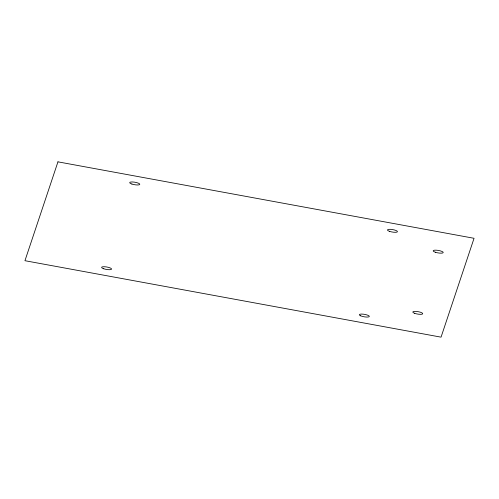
<?xml version="1.0" encoding="UTF-8"?>
<svg xmlns="http://www.w3.org/2000/svg" width="499" height="499" viewBox="0 0 499 499"><rect width="100%" height="100%" fill="white"/><g stroke="black" fill="none" stroke-linecap="round" stroke-linejoin="round"><path stroke-width="0.75" d="M57.953 161.844L24.95 260.703L441.047 337.156L474.05 238.297L57.953 161.844M131.886 184.044A5.133 1.248 9.9 0 0 139.801 184.393A5.133 1.248 9.9 0 0 132.578 181.967A5.133 1.248 9.9 0 0 131.886 184.044M389.613 231.38A5.09 1.241 9.9 0 0 397.46 231.729A5.09 1.241 9.9 0 0 390.299 229.322A5.09 1.241 9.9 0 0 389.613 231.38M435.346 252.238A5.115 1.248 9.9 0 0 443.231 252.588A5.115 1.248 9.9 0 0 436.039 250.167A5.115 1.248 9.9 0 0 435.346 252.238M414.451 313.235A5.046 1.229 9.9 0 0 422.653 313.908A5.046 1.229 9.9 0 0 416.241 311.413A5.046 1.229 9.9 0 0 414.451 313.235M360.652 315.823A5.077 1.235 9.9 0 0 369.117 316.734A5.077 1.235 9.9 0 0 363.241 314.17A5.077 1.235 9.9 0 0 360.652 315.823M103.761 268.786A5.077 1.235 9.9 0 0 111.589 269.136A5.077 1.235 9.9 0 0 104.447 266.734A5.077 1.235 9.9 0 0 103.761 268.786"/></g></svg>
